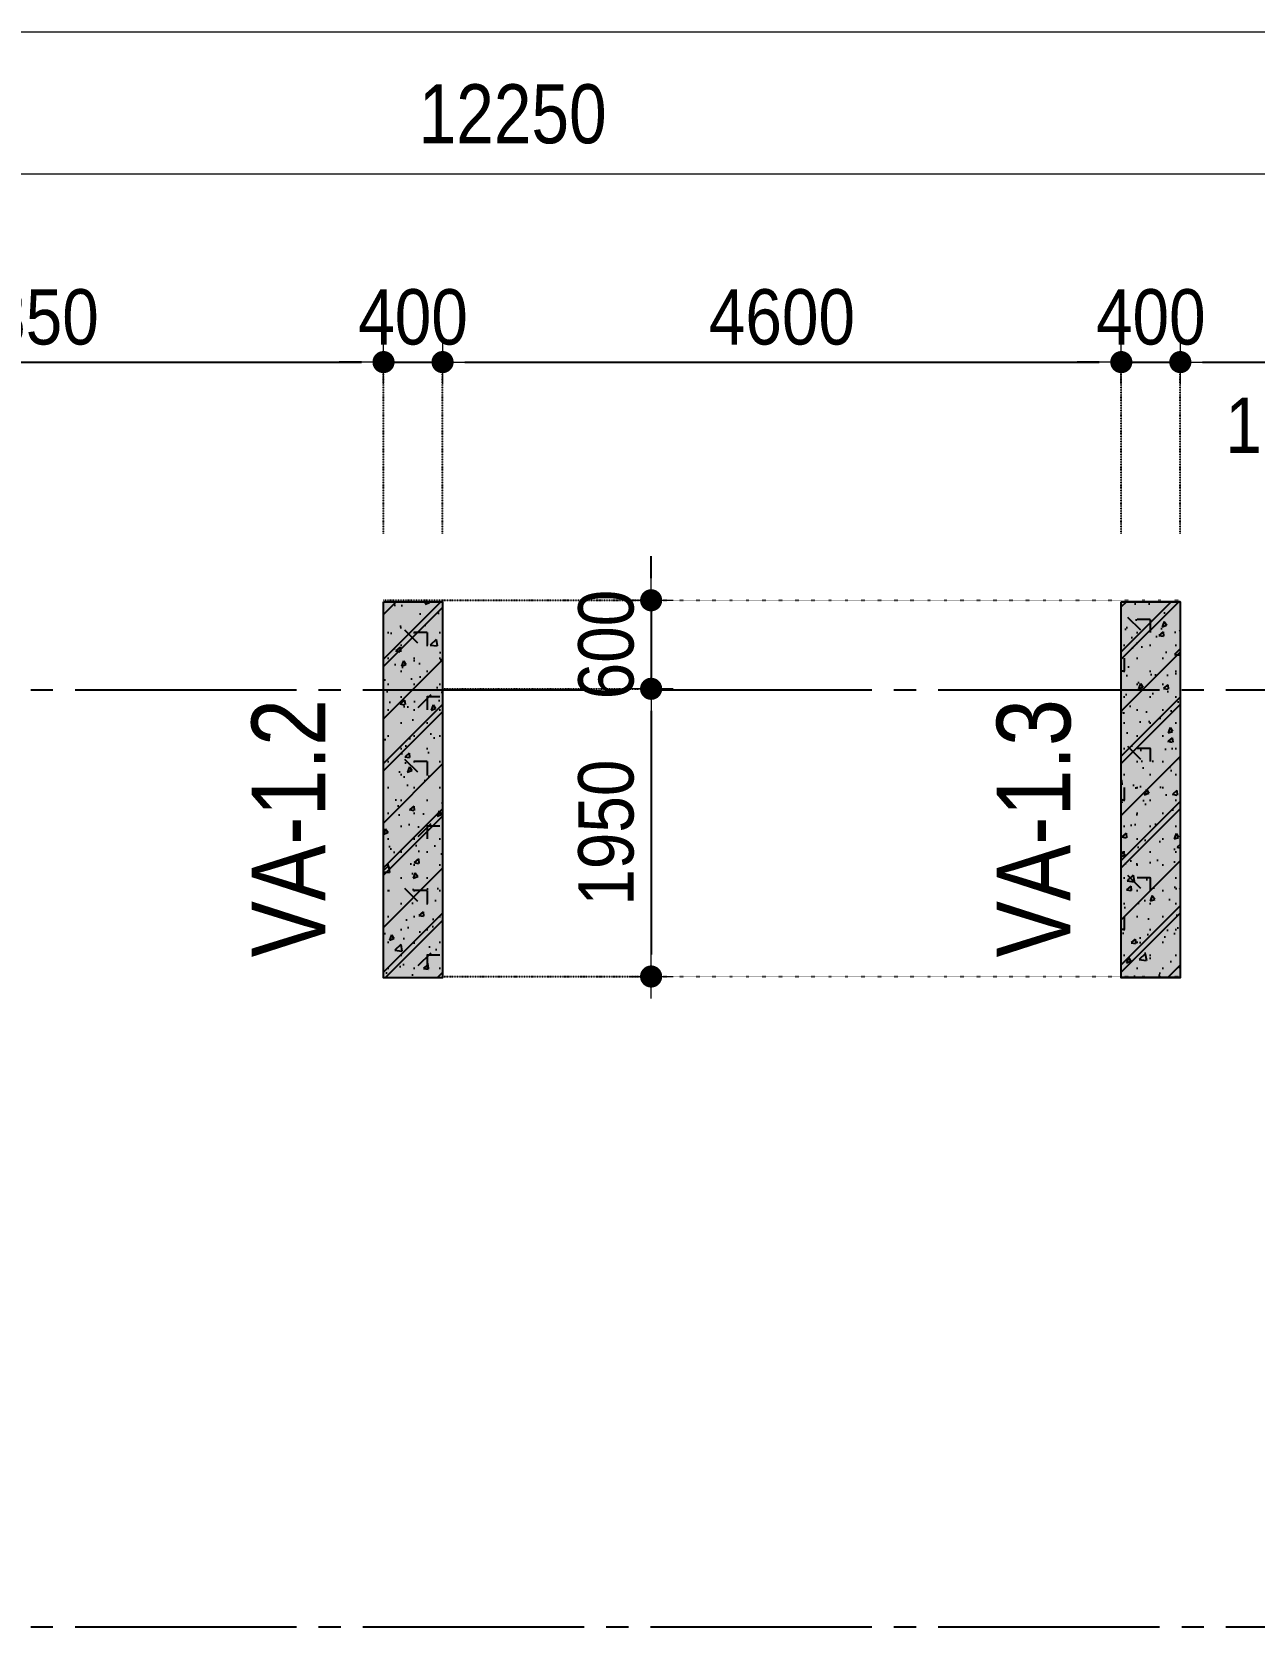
# Model space of a CAD drawing. Header units: millimetres. Extents: x -3973692 to -2843767, y 592734 to 838475.
# Drawn here: x -3345628 to -3337345, y 755871 to 766683 of the extents above; entities that cross this region are included whole.
import ezdxf
from ezdxf.enums import TextEntityAlignment as Align

# ---------------------------------------------------------------- set-up
doc = ezdxf.new("R2010")
doc.units = ezdxf.units.MM
doc.header["$MEASUREMENT"] = 0
doc.header["$PDMODE"] = 3
doc.header["$PDSIZE"] = -20
for name, pattern in [('CHG_XX_Luoi truc-Block A$0$MB_Luoi truc-150-TWA$0$Center101', [13, 10, -1, 1, -1]), ('DOT2', [0.125, 0, -0.125]), ('HIDDEN5', [2.8375, 1.25, -1.5875])]:
    doc.linetypes.add(name, pattern=pattern)
doc.layers.get('0').update_dxf_attribs({"lineweight": 9})
doc.layers.get('Defpoints').update_dxf_attribs({"color": 10, "lineweight": 0})
for name, color, linetype, lineweight in [("'S_General_Dim_1", 1, 'Continuous', 18), ('CHG_XX_Cot_Block A-T2-3$0$DBAO', 3, 'Continuous', 13), ('CHG_XX_Luoi truc-Block A$0$Dim 200', 1, 'Continuous', 5), ('TEXT', 7, 'Continuous', 15)]:
    doc.layers.add(name, color=color, linetype=linetype, lineweight=lineweight)
for name, color, linetype in [('CHG_XX_Cot_Block A-T2-3$0$mb_cot tang 4-8 twa$0$Concrete Hatch', 218, 'Continuous'), ('CHG_XX_Cot_Block A-T2-3$0$mb_cot tang 4-8 twa$0$Concrete Line', 6, 'Continuous'), ('CHG_XX_Cot_Block A-T2-3$0$mb_cot tang 4-8 twa$0$Concrete Solid', 216, 'Continuous'), ('CHG_XX_Luoi truc-Block A$0$MB_Luoi truc-150-TWA$0$Grid', 34, 'Continuous'), ('CHG_XX_Luoi truc-Block A$0$MB_Luoi truc-150-TWA$0$Grid Line', 251, 'CHG_XX_Luoi truc-Block A$0$MB_Luoi truc-150-TWA$0$Center101'), ('dim', 1, 'Continuous')]:
    doc.layers.add(name, color=color, linetype=linetype)
doc.styles.add('arial', font='arial.ttf', dxfattribs={"width": 0.85})
doc.styles.add('CHG_XX_Luoi truc-Block A$0$MB_Luoi truc-150-TWA$0$Grid A-F$0$VNI-HelveCB', font='')
doc.styles.add('CHG_XX_Luoi truc-Block A$0$Star-HelCon', font='')
doc.styles.add('TTP-HelCon', font='')
doc.styles.get('CHG_XX_Luoi truc-Block A$0$MB_Luoi truc-150-TWA$0$Grid A-F$0$VNI-HelveCB').set_extended_font_data('VNI-Helve-Condense', bold=True)
doc.styles.get('CHG_XX_Luoi truc-Block A$0$Star-HelCon').set_extended_font_data('VNI-Helve-Condense')
doc.styles.get('TTP-HelCon').set_extended_font_data('VNI-Helve-Condense')
doc.dimstyles.new('150', dxfattribs={"dimscale": 150, "dimtxt": 2.5, "dimasz": 1, "dimexe": 0, "dimexo": 0, "dimgap": 0.75, "dimtad": 1, "dimdec": 0, "dimzin": 9, "dimdsep": 46, "dimtxsty": 'arial', "dimblk1": 'DIMDOT', "dimblk2": 'DIMDOT', "dimsah": 1, "dimcen": 2, "dimdle": 3, "dimclre": 8, "dimclrt": 2, "dimadec": 0, "dimazin": 0, "dimtfac": 1, "dimtdec": 0, "dimtix": 1, "dimtmove": 2, "dimatfit": 3, "dimldrblk": 'DIMPIJL', "dimfxl": 1, "dimtvp": 1.8, "dimtolj": 1, "dimtzin": 0, "dimarcsym": 0})
doc.dimstyles.new('CHG_XX_Luoi truc-Block A$0$Dim 200', dxfattribs={"dimscale": 200, "dimtxt": 2, "dimasz": 0.7, "dimexe": 1, "dimexo": 1, "dimgap": 1, "dimtad": 1, "dimdec": 0, "dimzin": 12, "dimdsep": 46, "dimtxsty": 'CHG_XX_Luoi truc-Block A$0$Star-HelCon', "dimblk": 'CHG_XX_Luoi truc-Block A$0$_Dot', "dimcen": 1, "dimclrd": 256, "dimclre": 256, "dimclrt": 3, "dimadec": 0, "dimazin": 0, "dimtfac": 1, "dimtdec": 0, "dimtix": 1, "dimtmove": 2, "dimatfit": 3, "dimldrblk": 'CHG_XX_Luoi truc-Block A$0$HTT Arrow 30', "dimfxl": 1, "dimtolj": 1, "dimtzin": 0, "dimarcsym": 0})

# ---------------------------------------------------------------- blocks, each defined once
blk = doc.blocks.new('CHG_XX_Luoi truc-Block A$0$_Dot')
at = {"color": 0, "linetype": 'ByBlock', "lineweight": -2}
blk.add_line((-0.5, 0), (-1, 0), dxfattribs=at)
at = {"color": 0, "linetype": 'ByBlock', "const_width": 0.5}
blk.add_lwpolyline([(-0.25, 0, 1), (0.25, 0, 1)], format="xyb", close=True, dxfattribs=at)
blk = doc.blocks.new('*D3005')
at = {"layer": 'CHG_XX_Luoi truc-Block A$0$Dim 200', "lineweight": -2, "transparency": 16777216}
for p, q in [((1.224646799147353e-14, 154891.4125687345), (7.765626921404154e-14, 155959.6356885452)), ((12250, 154891.4125687345), (12250, 155959.6356885452)), ((140.0000000000001, 155759.6356885452), (12110, 155759.6356885452))]:
    blk.add_line(p, q, dxfattribs=at)
at = {"layer": 'Defpoints', "color": 0, "transparency": 16777216}
for p in [(12250, 155759.6356885452), (0, 154691.4125687345), (12250, 154691.4125687345)]:
    blk.add_point(p, dxfattribs=at)
at = {"layer": 'CHG_XX_Luoi truc-Block A$0$Dim 200', "lineweight": -2, "transparency": 16777216, "xscale": 140, "yscale": 140, "zscale": 140, "rotation": 180}
blk.add_blockref('CHG_XX_Luoi truc-Block A$0$_Dot', (6.5409801222568e-14, 155759.6356885452), dxfattribs=at)
at = {"layer": 'CHG_XX_Luoi truc-Block A$0$Dim 200', "lineweight": -2, "transparency": 16777216, "xscale": 140, "yscale": 140, "zscale": 140}
blk.add_blockref('CHG_XX_Luoi truc-Block A$0$_Dot', (12250, 155759.6356885452), dxfattribs=at)
at = {"layer": 'CHG_XX_Luoi truc-Block A$0$Dim 200', "color": 3, "transparency": 16777216, "insert": (6125, 156163.9023552119), "char_height": 400, "attachment_point": 5, "style": 'CHG_XX_Luoi truc-Block A$0$Star-HelCon'}
blk.add_mtext('\\A1;12250', dxfattribs=at)
blk = doc.blocks.new('CHG_XX_Luoi truc-Block A$0$HTT Arrow 30')
blk.add_hatch(color=256).paths.add_polyline_path([(-2.5, 0.3750000000000002), (-2.5, -0.3749999999999998), (0, 0)])
at = {"color": 0, "linetype": 'ByBlock', "lineweight": -2}
for p, q in [((0, 0), (-2.5, 0.3750000000000002)), ((-2.5, -0.3749999999999998), (-2.5, 0.3750000000000002)), ((0, 0), (-2.5, -0.3749999999999998))]:
    blk.add_line(p, q, dxfattribs=at)
blk = doc.blocks.new('*D3010')
at = {"layer": 'CHG_XX_Luoi truc-Block A$0$Dim 200', "lineweight": -2, "transparency": 16777216}
for p, q in [((-1.031468626855521e-13, 154891.4125687345), (2.117720963990976e-14, 156921.7787512456)), ((54650, 154891.4125687345), (54650, 156921.7787512456)), ((140, 156721.7787512456), (54510, 156721.7787512456))]:
    blk.add_line(p, q, dxfattribs=at)
at = {"layer": 'Defpoints', "color": 0, "transparency": 16777216}
for p in [(54650, 156721.7787512456), (-1.153933306770256e-13, 154691.4125687345), (54650, 154691.4125687345)]:
    blk.add_point(p, dxfattribs=at)
at = {"layer": 'CHG_XX_Luoi truc-Block A$0$Dim 200', "lineweight": -2, "transparency": 16777216, "xscale": 140, "yscale": 140, "zscale": 140, "rotation": 180}
blk.add_blockref('CHG_XX_Luoi truc-Block A$0$_Dot', (8.930741648436222e-15, 156721.7787512456), dxfattribs=at)
at = {"layer": 'CHG_XX_Luoi truc-Block A$0$Dim 200', "lineweight": -2, "transparency": 16777216, "xscale": 140, "yscale": 140, "zscale": 140}
blk.add_blockref('CHG_XX_Luoi truc-Block A$0$_Dot', (54650, 156721.7787512456), dxfattribs=at)
at = {"layer": 'CHG_XX_Luoi truc-Block A$0$Dim 200', "color": 3, "transparency": 16777216, "insert": (27325, 157126.0454179123), "char_height": 400, "attachment_point": 5, "style": 'CHG_XX_Luoi truc-Block A$0$Star-HelCon'}
blk.add_mtext('\\A1;54650', dxfattribs=at)
blk = doc.blocks.new('*U3014')
at = {"layer": 'CHG_XX_Luoi truc-Block A$0$MB_Luoi truc-150-TWA$0$Grid Line'}
blk.add_line((0, 0), (0, 404), dxfattribs=at)
at = {"layer": 'CHG_XX_Luoi truc-Block A$0$MB_Luoi truc-150-TWA$0$Grid', "lineweight": -2, "style": 'CHG_XX_Luoi truc-Block A$0$MB_Luoi truc-150-TWA$0$Grid A-F$0$VNI-HelveCB'}
for tag, p in [('GRIDSUB', (0, 413)), ('GRID', (0, -9))]:
    blk.add_attdef(tag, text='', height=5, dxfattribs=at).set_placement(p, align=Align.MIDDLE)
blk = doc.blocks.new('*U3013')
at = {"layer": 'CHG_XX_Luoi truc-Block A$0$MB_Luoi truc-150-TWA$0$Grid Line'}
blk.add_line((0, 0), (0, 403), dxfattribs=at)
at = {"layer": 'CHG_XX_Luoi truc-Block A$0$MB_Luoi truc-150-TWA$0$Grid', "lineweight": -2, "style": 'CHG_XX_Luoi truc-Block A$0$MB_Luoi truc-150-TWA$0$Grid A-F$0$VNI-HelveCB'}
for tag, p in [('GRIDSUB', (0, 412)), ('GRID', (0, -9))]:
    blk.add_attdef(tag, text='', height=5, dxfattribs=at).set_placement(p, align=Align.MIDDLE)
blk = doc.blocks.new('*U2988')
at = {"layer": 'CHG_XX_Cot_Block A-T2-3$0$mb_cot tang 4-8 twa$0$Concrete Hatch'}
h = blk.add_hatch(dxfattribs=at)
h.set_pattern_fill('CONCRETE', color=256, scale=50, style=0, pattern_type=2)
h.set_pattern_definition([(45, (999.9999999999998, -249.9999999999997), (-176.7766952966369, 176.7766952966369), []), (45, (999.9999999999998, -199.9999999999997), (-353.5533905932737, 353.5533905932738), []), (49.99999999999999, (999.9999999999998, -249.9999999999997), (358.6300913003767, -31.37606749129755), [37.5, -412.5]), (355, (999.9999999999998, -249.9999999999997), (-69.3756668065, 376.0960668500059), [30, -330]), (100.4514, (1029.88584, -252.6146699999997), (289.2546908570108, 344.7197710304768), [31.870095, -350.571056]), (46.18420000000001, (999.9999999999998, -149.9999999999997), (533.6205243128222, -82.75950716450905), [56.25, -618.75]), (96.6356, (1044.4683725, -156.8966534999997), (467.3313527743517, 487.0589354502209), [47.805144, -525.8565]), (351.1842, (999.9999999999998, -149.9999999999997), (467.3309725668136, 487.0593004626623), [45, -495]), (21, (1050, -174.9999999999997), (298.4535260592309, -201.3094453326694), [37.5, -412.5]), (326.0000000000001, (1050, -174.9999999999997), (121.6576659607909, 362.5750225234265), [30, -330]), (71.4514, (1074.8711165, -191.7758029999997), (420.111314290745, 161.2652483549762), [31.870095, -350.571056]), (37.50000000000001, (999.9999999999998, -249.9999999999997), (6.079927658645334, 166.4469269156558), [0, -326, 0, -335, 0, -331.25]), (7.499999999999999, (999.9999999999998, -249.9999999999997), (131.5347687210743, 197.2058559411801), [0, -191, 0, -318.5, 0, -126.25]), (327.5, (888.4999999999998, -249.9999999999997), (266.9112180862045, -11.2774358671899), [0, -125, 0, -390, 0, -517.5]), (317.5, (838.4999999999998, -249.9999999999997), (291.5930846711931, 50.05249116615882), [0, -162.5, 0, -259, 0, -367.5]), (0, (1175, -74.99999999999972), (0, 875), [87.5, -787.5]), (0, (1437.5, 100.0000000000003), (0, 875), [87.5, -787.5]), (0, (1262.5, 450.0000000000003), (0, 875), [87.5, -350, 87.5, -350]), (90, (1175, -74.99999999999972), (-875, 5.35782974626967e-14), [87.5, -787.5]), (90, (1262.5, 450.0000000000003), (-875, 5.35782974626967e-14), [87.5, -787.5]), (90, (1525, 100.0000000000003), (-875, 5.35782974626967e-14), [87.5, -787.5]), (90, (1700, 362.5000000000003), (-875, 5.35782974626967e-14), [87.5, -787.5]), (135, (1262.5, -74.99999999999972), (-875.016357447105, 8.881784197001252e-14), [123.76, -1113.7]), (135, (1350, 450.0000000000003), (-875.016357447105, 8.881784197001252e-14), [123.76, -1113.7]), (45, (1437.5, 100.0000000000003), (8.881784197001252e-14, 875.016357447105), [123.76, -247.485, 123.76, -742.455]), (0, (824.9999999999998, -249.9999999999997), (87.5, 87.5), [-175, 0])])
h.paths.add_polyline_path([(-750, 100.0000000000001), (-750, -299.9999999999998), (1800, -299.9999999999999), (1800, 100.0000000000001)])
at = {"layer": 'CHG_XX_Cot_Block A-T2-3$0$mb_cot tang 4-8 twa$0$Concrete Solid'}
blk.add_hatch(color=256, dxfattribs=at).paths.add_polyline_path([(-750, 100.0000000000001), (-750, -299.9999999999998), (1800, -299.9999999999999), (1800, 100.0000000000001)])
at = {"layer": 'CHG_XX_Cot_Block A-T2-3$0$mb_cot tang 4-8 twa$0$Concrete Line'}
blk.add_lwpolyline([(-750, 100.0000000000001), (-750, -299.9999999999998), (1800, -299.9999999999999), (1800, 100.0000000000001)], close=True, dxfattribs=at)
blk = doc.blocks.new('a')
at = {"layer": 'TEXT', "color": 3, "style": 'TTP-HelCon'}
for s, p in [('VA-1.2', (4855.409528613091, -1810.532894832781)), ('VA-1.3', (9905.40952861309, -1810.532894832781))]:
    blk.add_text(s, height=500, rotation=90, dxfattribs=at).set_placement(p)
blk = doc.blocks.new('DIMDOT')
for p, q in [((0, -1), (0, 1)), ((1, 0), (-1, 0))]:
    blk.add_line(p, q)
at = {"const_width": 0.5}
blk.add_lwpolyline([(-0.25, 0, 1), (0.25, 0, 1)], format="xyb", close=True, dxfattribs=at)
blk = doc.blocks.new('*D409')
at = {"layer": "'S_General_Dim_1", "color": 8, "linetype": 'HIDDEN5', "lineweight": -2, "transparency": 16777216}
for p, q in [((-3348095.198556936, 763280.6471433819), (-3348095.198556936, 764445.1232009373)), ((-3343245.198556936, 763280.6471433819), (-3343245.198556936, 764445.1232009373))]:
    blk.add_line(p, q, dxfattribs=at)
at = {"layer": "'S_General_Dim_1", "color": 0, "lineweight": -2, "transparency": 16777216}
blk.add_line((-3347945.198556936, 764445.1232009373), (-3343395.198556936, 764445.1232009373), dxfattribs=at)
at = {"layer": 'Defpoints', "color": 0, "transparency": 16777216}
for p in [(-3343245.198556936, 764445.1232009373), (-3348095.198556936, 763280.6471433819), (-3343245.198556936, 763280.6471433819)]:
    blk.add_point(p, dxfattribs=at)
at = {"layer": "'S_General_Dim_1", "color": 0, "lineweight": -2, "transparency": 16777216, "xscale": 150, "yscale": 150, "zscale": 150, "rotation": 180}
blk.add_blockref('DIMDOT', (-3348095.198556936, 764445.1232009373), dxfattribs=at)
at = {"layer": "'S_General_Dim_1", "color": 0, "lineweight": -2, "transparency": 16777216, "xscale": 150, "yscale": 150, "zscale": 150}
blk.add_blockref('DIMDOT', (-3343245.198556936, 764445.1232009373), dxfattribs=at)
at = {"layer": "'S_General_Dim_1", "color": 2, "transparency": 16777216, "insert": (-3345670.198556936, 764749.0880713329), "char_height": 375, "attachment_point": 5, "style": 'arial'}
blk.add_mtext('\\A1;4850', dxfattribs=at)
blk = doc.blocks.new('DIMPIJL')
at = {"linetype": 'ByBlock'}
blk.add_solid([(-2.5, 0.4166666666666686), (-2.5, -0.4166666666666686), (0, 0)], dxfattribs=at)
blk = doc.blocks.new('*D390')
at = {"layer": "'S_General_Dim_1", "color": 0, "lineweight": -2, "transparency": 16777216}
for p, q in [((-3343395.198556936, 764445.1232009373), (-3343545.198556936, 764445.1232009373)), ((-3343245.198556936, 764445.1232009373), (-3342845.198556936, 764445.1232009373)), ((-3342695.198556936, 764445.1232009373), (-3342545.198556936, 764445.1232009373))]:
    blk.add_line(p, q, dxfattribs=at)
at = {"layer": "'S_General_Dim_1", "color": 8, "linetype": 'HIDDEN5', "lineweight": -2, "transparency": 16777216}
for p, q in [((-3343245.198556936, 763280.6471433819), (-3343245.198556936, 764445.1232009373)), ((-3342845.198556936, 763280.6471433819), (-3342845.198556936, 764445.1232009373))]:
    blk.add_line(p, q, dxfattribs=at)
at = {"layer": 'Defpoints', "color": 0, "transparency": 16777216}
for p in [(-3342845.198556936, 764445.1232009373), (-3343245.198556936, 763280.6471433819), (-3342845.198556936, 763280.6471433819)]:
    blk.add_point(p, dxfattribs=at)
at = {"layer": "'S_General_Dim_1", "color": 0, "lineweight": -2, "transparency": 16777216, "xscale": 150, "yscale": 150, "zscale": 150}
blk.add_blockref('DIMDOT', (-3343245.198556936, 764445.1232009373), dxfattribs=at)
at = {"layer": "'S_General_Dim_1", "color": 0, "lineweight": -2, "transparency": 16777216, "xscale": 150, "yscale": 150, "zscale": 150, "rotation": 180}
blk.add_blockref('DIMDOT', (-3342845.198556936, 764445.1232009373), dxfattribs=at)
at = {"layer": "'S_General_Dim_1", "color": 2, "transparency": 16777216, "insert": (-3343045.198556936, 764749.0880713329), "char_height": 375, "attachment_point": 5, "style": 'arial'}
blk.add_mtext('\\A1;400', dxfattribs=at)
blk = doc.blocks.new('*D391')
at = {"layer": "'S_General_Dim_1", "color": 8, "linetype": 'HIDDEN5', "lineweight": -2, "transparency": 16777216}
for p, q in [((-3342845.198556936, 763280.6471433819), (-3342845.198556936, 764445.1232009373)), ((-3338245.198556936, 763280.6471433819), (-3338245.198556936, 764445.1232009373))]:
    blk.add_line(p, q, dxfattribs=at)
at = {"layer": "'S_General_Dim_1", "color": 0, "lineweight": -2, "transparency": 16777216}
blk.add_line((-3342695.198556936, 764445.1232009373), (-3338395.198556936, 764445.1232009373), dxfattribs=at)
at = {"layer": 'Defpoints', "color": 0, "transparency": 16777216}
for p in [(-3338245.198556936, 764445.1232009373), (-3342845.198556936, 763280.6471433819), (-3338245.198556936, 763280.6471433819)]:
    blk.add_point(p, dxfattribs=at)
at = {"layer": "'S_General_Dim_1", "color": 0, "lineweight": -2, "transparency": 16777216, "xscale": 150, "yscale": 150, "zscale": 150, "rotation": 180}
blk.add_blockref('DIMDOT', (-3342845.198556936, 764445.1232009373), dxfattribs=at)
at = {"layer": "'S_General_Dim_1", "color": 0, "lineweight": -2, "transparency": 16777216, "xscale": 150, "yscale": 150, "zscale": 150}
blk.add_blockref('DIMDOT', (-3338245.198556936, 764445.1232009373), dxfattribs=at)
at = {"layer": "'S_General_Dim_1", "color": 2, "transparency": 16777216, "insert": (-3340545.198556936, 764749.0880713329), "char_height": 375, "attachment_point": 5, "style": 'arial'}
blk.add_mtext('\\A1;4600', dxfattribs=at)
blk = doc.blocks.new('*D392')
at = {"layer": "'S_General_Dim_1", "color": 0, "lineweight": -2, "transparency": 16777216}
for p, q in [((-3338395.198556936, 764445.1232009373), (-3338545.198556936, 764445.1232009373)), ((-3338245.198556936, 764445.1232009373), (-3337845.198556936, 764445.1232009373)), ((-3337695.198556936, 764445.1232009373), (-3337545.198556936, 764445.1232009373))]:
    blk.add_line(p, q, dxfattribs=at)
at = {"layer": "'S_General_Dim_1", "color": 8, "linetype": 'HIDDEN5', "lineweight": -2, "transparency": 16777216}
for p, q in [((-3338245.198556936, 763280.6471433819), (-3338245.198556936, 764445.1232009373)), ((-3337845.198556936, 763280.6471433819), (-3337845.198556936, 764445.1232009373))]:
    blk.add_line(p, q, dxfattribs=at)
at = {"layer": 'Defpoints', "color": 0, "transparency": 16777216}
for p in [(-3337845.198556936, 764445.1232009373), (-3338245.198556936, 763280.6471433819), (-3337845.198556936, 763280.6471433819)]:
    blk.add_point(p, dxfattribs=at)
at = {"layer": "'S_General_Dim_1", "color": 0, "lineweight": -2, "transparency": 16777216, "xscale": 150, "yscale": 150, "zscale": 150}
blk.add_blockref('DIMDOT', (-3338245.198556936, 764445.1232009373), dxfattribs=at)
at = {"layer": "'S_General_Dim_1", "color": 0, "lineweight": -2, "transparency": 16777216, "xscale": 150, "yscale": 150, "zscale": 150, "rotation": 180}
blk.add_blockref('DIMDOT', (-3337845.198556936, 764445.1232009373), dxfattribs=at)
at = {"layer": "'S_General_Dim_1", "color": 2, "transparency": 16777216, "insert": (-3338045.198556936, 764749.0880713329), "char_height": 375, "attachment_point": 5, "style": 'arial'}
blk.add_mtext('\\A1;400', dxfattribs=at)
blk = doc.blocks.new('*D393')
at = {"layer": "'S_General_Dim_1", "color": 8, "linetype": 'HIDDEN5', "lineweight": -2, "transparency": 16777216}
for p, q in [((-3337845.198556936, 763280.6471433819), (-3337845.198556936, 764445.1232009373)), ((-3336245.198556936, 763280.6471433819), (-3336245.198556936, 764445.1232009373))]:
    blk.add_line(p, q, dxfattribs=at)
at = {"layer": "'S_General_Dim_1", "color": 0, "lineweight": -2, "transparency": 16777216}
blk.add_line((-3337695.198556936, 764445.1232009373), (-3336395.198556936, 764445.1232009373), dxfattribs=at)
at = {"layer": 'Defpoints', "color": 0, "transparency": 16777216}
for p in [(-3336245.198556936, 764445.1232009373), (-3337845.198556936, 763280.6471433819), (-3336245.198556936, 763280.6471433819)]:
    blk.add_point(p, dxfattribs=at)
at = {"layer": "'S_General_Dim_1", "color": 0, "lineweight": -2, "transparency": 16777216, "xscale": 150, "yscale": 150, "zscale": 150, "rotation": 180}
blk.add_blockref('DIMDOT', (-3337845.198556936, 764445.1232009373), dxfattribs=at)
at = {"layer": "'S_General_Dim_1", "color": 0, "lineweight": -2, "transparency": 16777216, "xscale": 150, "yscale": 150, "zscale": 150}
blk.add_blockref('DIMDOT', (-3336245.198556936, 764445.1232009373), dxfattribs=at)
at = {"layer": "'S_General_Dim_1", "color": 2, "transparency": 16777216, "insert": (-3337045.198556936, 764014.9498172271), "char_height": 375, "attachment_point": 5, "style": 'arial'}
blk.add_mtext('\\A1;1600', dxfattribs=at)
blk = doc.blocks.new('*D429')
at = {"layer": "'S_General_Dim_1", "color": 0, "lineweight": -2, "transparency": 16777216}
for p, q in [((-3341431.628247863, 762980.6471433821), (-3341431.628247863, 763130.6471433821)), ((-3341431.628247863, 762830.6471433821), (-3341431.628247863, 762230.6471381315)), ((-3341431.628247863, 762080.6471381315), (-3341431.628247863, 761930.6471381315))]:
    blk.add_line(p, q, dxfattribs=at)
at = {"layer": "'S_General_Dim_1", "color": 8, "linetype": 'HIDDEN5', "lineweight": -2, "transparency": 16777216}
for p, q in [((-3343245.198556938, 762830.6471433821), (-3341431.628247863, 762830.6471433821)), ((-3342845.198556938, 762230.6471381315), (-3341431.628247863, 762230.6471381315))]:
    blk.add_line(p, q, dxfattribs=at)
at = {"layer": 'Defpoints', "color": 0, "transparency": 16777216}
for p in [(-3343245.198556938, 762830.6471433821), (-3342845.198556938, 762230.6471381315), (-3341431.628247863, 762230.6471381315)]:
    blk.add_point(p, dxfattribs=at)
at = {"layer": "'S_General_Dim_1", "color": 0, "lineweight": -2, "transparency": 16777216, "xscale": 150, "yscale": 150, "zscale": 150}
for p, rotation in [((-3341431.628247863, 762830.6471433821), 270), ((-3341431.628247863, 762230.6471381315), 90)]:
    blk.add_blockref('DIMDOT', p, dxfattribs=dict(at, rotation=rotation))
at = {"layer": "'S_General_Dim_1", "color": 2, "transparency": 16777216, "insert": (-3341735.593118257, 762530.6471407576), "char_height": 375, "attachment_point": 5, "rotation": 90, "style": 'arial'}
blk.add_mtext('\\A1;600', dxfattribs=at)
blk = doc.blocks.new('*D430')
at = {"layer": "'S_General_Dim_1", "color": 8, "linetype": 'HIDDEN5', "lineweight": -2, "transparency": 16777216}
for p, q in [((-3342845.198556938, 762230.6471381315), (-3341431.628247865, 762230.6471381315)), ((-3342845.198556938, 760280.6471433821), (-3341431.628247865, 760280.6471433821))]:
    blk.add_line(p, q, dxfattribs=at)
at = {"layer": "'S_General_Dim_1", "color": 0, "lineweight": -2, "transparency": 16777216}
blk.add_line((-3341431.628247865, 762080.6471381315), (-3341431.628247865, 760430.6471433821), dxfattribs=at)
at = {"layer": 'Defpoints', "color": 0, "transparency": 16777216}
for p in [(-3342845.198556938, 762230.6471381315), (-3342845.198556938, 760280.6471433821), (-3341431.628247865, 760280.6471433821)]:
    blk.add_point(p, dxfattribs=at)
at = {"layer": "'S_General_Dim_1", "color": 0, "lineweight": -2, "transparency": 16777216, "xscale": 150, "yscale": 150, "zscale": 150}
for p, rotation in [((-3341431.628247865, 762230.6471381315), 90), ((-3341431.628247865, 760280.6471433821), 270)]:
    blk.add_blockref('DIMDOT', p, dxfattribs=dict(at, rotation=rotation))
at = {"layer": "'S_General_Dim_1", "color": 2, "transparency": 16777216, "insert": (-3341735.593118259, 761255.6471407576), "char_height": 375, "attachment_point": 5, "rotation": 90, "style": 'arial'}
blk.add_mtext('\\A1;1950', dxfattribs=at)
blk = doc.blocks.new('CHG_XX_Luoi truc-Block A')
at = {"layer": 'CHG_XX_Luoi truc-Block A$0$MB_Luoi truc-150-TWA$0$Grid', "xscale": -150, "yscale": 150, "zscale": 150, "rotation": 90}
for name, p in [('*U3013', (57309.50927037185, 152259.6356885452)), ('*U3014', (57309.50927037185, 145909.6356885452))]:
    blk.add_blockref(name, p, dxfattribs=at)
at = {"layer": 'CHG_XX_Luoi truc-Block A$0$Dim 200'}
for base, p1, p2, picture, middle in [((54650, 156721.7787512456), (-1.153933306770256e-13, 154691.4125687345), (54650, 154691.4125687345), '*D3010', (27325, 157126.0454179123)), ((12250, 155759.6356885452), (0, 154691.4125687345), (12250, 154691.4125687345), '*D3005', (6125, 156163.9023552119))]:
    dim = blk.add_linear_dim(base=base, p1=p1, p2=p2, dimstyle='CHG_XX_Luoi truc-Block A$0$Dim 200', dxfattribs=at)
    dim.commit()
    dim.dimension.update_dxf_attribs({"geometry": picture, "text_midpoint": middle})
blk = doc.blocks.new('CHG_XX_Cot_Block A-T2-3')
at = {"layer": 'CHG_XX_Cot_Block A-T2-3$0$DBAO'}
blk.add_blockref('CHG_XX_Luoi truc-Block A', (8014952.261310224, 1085564.094002106), dxfattribs=at)
at = {"layer": 'CHG_XX_Cot_Block A-T2-3$0$mb_cot tang 4-8 twa$0$Concrete Line', "xscale": -1, "rotation": 90}
for p in [(8020302.261310224, 1237673.729690651), (8025302.261310224, 1237673.729690651)]:
    blk.add_blockref('*U2988', p, dxfattribs=at)

msp = doc.modelspace()

# ---------------------------------------------------------------- linework, layer by layer
at = {"layer": 'dim', "linetype": 'DOT2', "ltscale": 10}
for p, q in [((-3342845.198556936, 762830.6471433821), (-3337845.198556936, 762830.6471433819)), ((-3342845.198556936, 760280.6471433821), (-3337845.198556936, 760280.6471433819))]:
    msp.add_line(p, q, dxfattribs=at)

# ---------------------------------------------------------------- block references
at = {"layer": "'S_General_Dim_1"}
msp.add_blockref('CHG_XX_Cot_Block A-T2-3', (-11363447.45986716, -475602.7182410646), dxfattribs=at)
at = {"layer": 'TEXT'}
msp.add_blockref('a', (-3348495.198556936, 762221.0114495861), dxfattribs=at)

# ---------------------------------------------------------------- dimensions: what is measured, and where the dimension line sits
at = {"layer": "'S_General_Dim_1"}
for base, p1, p2, picture, middle in [((-3343245.198556936, 764445.1232009373), (-3348095.198556936, 763280.6471433819), (-3343245.198556936, 763280.6471433819), '*D409', (-3345670.198556936, 764749.0880713329)), ((-3342845.198556936, 764445.1232009373), (-3343245.198556936, 763280.6471433819), (-3342845.198556936, 763280.6471433819), '*D390', (-3343045.198556936, 764749.0880713329)), ((-3338245.198556936, 764445.1232009373), (-3342845.198556936, 763280.6471433819), (-3338245.198556936, 763280.6471433819), '*D391', (-3340545.198556936, 764749.0880713329)), ((-3337845.198556936, 764445.1232009373), (-3338245.198556936, 763280.6471433819), (-3337845.198556936, 763280.6471433819), '*D392', (-3338045.198556936, 764749.0880713329))]:
    dim = msp.add_linear_dim(base=base, p1=p1, p2=p2, dimstyle='150', dxfattribs=at)
    dim.commit()
    dim.dimension.update_dxf_attribs({"geometry": picture, "text_midpoint": middle})
dim = msp.add_linear_dim(base=(-3336245.198556936, 764445.1232009373), p1=(-3337845.198556936, 763280.6471433819), p2=(-3336245.198556936, 763280.6471433819), dimstyle='150', dxfattribs=at)
dim.commit()
dim.dimension.update_dxf_attribs({"geometry": '*D393', "text_midpoint": (-3337045.198556936, 764014.9498172271), "dimtype": 160})
for base, p1, p2, picture, middle in [((-3341431.628247863, 762230.6471381315), (-3343245.198556936, 762830.6471433819), (-3342845.198556936, 762230.6471381313), '*D429', (-3341735.593118257, 762530.6471407576)), ((-3341431.628247865, 760280.6471433821), (-3342845.198556936, 762230.6471381313), (-3342845.198556936, 760280.6471433819), '*D430', (-3341735.593118259, 761255.6471407576))]:
    dim = msp.add_linear_dim(base=base, p1=p1, p2=p2, angle=90, dimstyle='150', dxfattribs=at)
    dim.commit()
    dim.dimension.update_dxf_attribs({"geometry": picture, "text_midpoint": middle})

doc.saveas('drawing.dxf')
